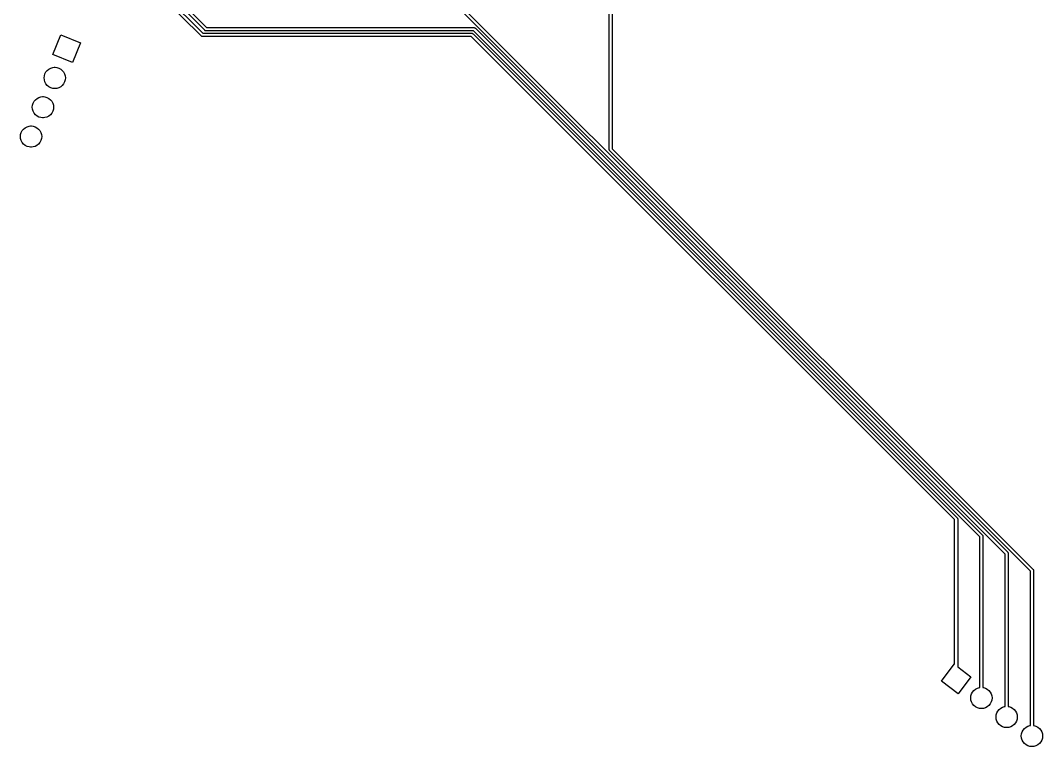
# Model space of a CAD drawing. Extents: x 0.3 to 11, y -13.3 to 4.6.
# Drawn here: x 1.125 to 4.357, y -13.272 to -10.975 of the extents above; entities that cross this region are included whole.
import ezdxf

# ---------------------------------------------------------------- set-up
doc = ezdxf.new("R2010")
doc.units = 0
doc.header["$MEASUREMENT"] = 0
doc.layers.add('BLACK', color=7, linetype='CONTINUOUS')

msp = doc.modelspace()

# ---------------------------------------------------------------- linework, layer by layer
at = {"layer": 'BLACK', "linetype": 'CONTINUOUS'}
for p, q in [((1.69629, -11.0238), (1.27273, -10.6003)), ((1.27851, -10.5919), (1.70207, -11.0155)), ((4.23859, -12.6632), (2.27147, -10.6961)), ((2.27618, -10.6867), (4.24695, -12.6574)), ((1.70755, -11.006), (1.44664, -10.745)), ((1.455, -10.7393), (1.71333, -10.9976)), ((2.98634, -11.3824), (2.98634, -10.8198)), ((2.99634, -10.818), (2.99634, -11.3806)), ((1.22741, -11.0824), (1.25248, -11.0203)), ((1.25248, -11.0203), (1.31454, -11.0454)), ((1.70207, -11.0155), (2.55212, -11.0155)), ((1.70771, -11.0062), (1.70755, -11.006)), ((1.70847, -11.0068), (1.70771, -11.0062)), ((1.70934, -11.0072), (1.70847, -11.0068)), ((1.71028, -11.0075), (1.70934, -11.0072)), ((1.71126, -11.0076), (1.71028, -11.0075)), ((1.7115, -11.0076), (1.71126, -11.0076)), ((2.55769, -11.0076), (1.7115, -11.0076)), ((1.71333, -10.9976), (2.55952, -10.9976)), ((2.55212, -11.0155), (2.55236, -11.0154)), ((2.55236, -11.0154), (2.55261, -11.0155)), ((2.55261, -11.0155), (2.55334, -11.0155)), ((2.55334, -11.0155), (2.55428, -11.0158)), ((2.55428, -11.0158), (2.55515, -11.0163)), ((2.55515, -11.0163), (2.55591, -11.0169)), ((2.55591, -11.0169), (2.55607, -11.0171)), ((2.55607, -11.0171), (4.08722, -12.5483)), ((4.15872, -12.6086), (2.55769, -11.0076)), ((2.55952, -10.9976), (2.55977, -10.9976)), ((2.55977, -10.9976), (2.56001, -10.9976)), ((2.56001, -10.9976), (2.56075, -10.9977)), ((2.56075, -10.9977), (2.56169, -10.998)), ((2.56169, -10.998), (2.56256, -10.9984)), ((2.56256, -10.9984), (2.56332, -10.999)), ((2.56332, -10.999), (2.56348, -10.9992)), ((2.56348, -10.9992), (4.16708, -12.6028)), ((1.31454, -11.0454), (1.28946, -11.1075)), ((1.69645, -11.024), (1.69629, -11.0238)), ((1.69721, -11.0246), (1.69645, -11.024)), ((1.69808, -11.0251), (1.69721, -11.0246)), ((1.69902, -11.0254), (1.69808, -11.0251)), ((1.69975, -11.0255), (1.69902, -11.0254)), ((1.7, -11.0255), (1.69975, -11.0255)), ((1.69975, -11.0255), (1.69975, -11.0255)), ((1.70025, -11.0255), (1.7, -11.0255)), ((2.55029, -11.0255), (1.70025, -11.0255)), ((4.07886, -12.554), (2.55029, -11.0255)), ((1.28946, -11.1075), (1.22741, -11.0824)), ((1.19988, -11.1566), (1.20053, -11.1501)), ((1.20053, -11.1501), (1.20244, -11.1437)), ((1.20244, -11.1437), (1.20555, -11.1379)), ((1.20555, -11.1379), (1.20973, -11.1328)), ((1.20973, -11.1328), (1.21483, -11.1287)), ((1.21483, -11.1287), (1.22064, -11.1255)), ((1.22064, -11.1255), (1.22695, -11.1236)), ((1.22695, -11.1236), (1.23187, -11.1231)), ((1.23187, -11.1231), (1.23515, -11.1231)), ((1.23515, -11.1231), (1.24007, -11.1236)), ((1.24007, -11.1236), (1.24638, -11.1255)), ((1.24638, -11.1255), (1.25219, -11.1287)), ((1.25219, -11.1287), (1.25729, -11.1328)), ((1.25729, -11.1328), (1.26147, -11.1379)), ((1.26147, -11.1379), (1.26458, -11.1437)), ((1.26458, -11.1437), (1.26649, -11.1501)), ((1.26649, -11.1501), (1.26714, -11.1566)), ((1.20053, -11.1632), (1.19988, -11.1566)), ((1.20244, -11.1695), (1.20053, -11.1632)), ((1.20555, -11.1753), (1.20244, -11.1695)), ((1.20973, -11.1804), (1.20555, -11.1753)), ((1.21483, -11.1846), (1.20973, -11.1804)), ((1.25729, -11.1804), (1.25219, -11.1846)), ((1.26147, -11.1753), (1.25729, -11.1804)), ((1.26458, -11.1695), (1.26147, -11.1753)), ((1.26649, -11.1632), (1.26458, -11.1695)), ((1.26714, -11.1566), (1.26649, -11.1632)), ((1.22064, -11.1877), (1.21483, -11.1846)), ((1.22695, -11.1896), (1.22064, -11.1877)), ((1.23187, -11.1901), (1.22695, -11.1896)), ((1.23515, -11.1901), (1.23187, -11.1901)), ((1.24007, -11.1896), (1.23515, -11.1901)), ((1.24638, -11.1877), (1.24007, -11.1896)), ((1.25219, -11.1846), (1.24638, -11.1877)), ((1.16242, -11.2493), (1.16307, -11.2428)), ((1.16307, -11.2428), (1.16498, -11.2365)), ((1.16498, -11.2365), (1.16809, -11.2306)), ((1.16809, -11.2306), (1.17227, -11.2256)), ((1.17227, -11.2256), (1.17737, -11.2214)), ((1.17737, -11.2214), (1.18318, -11.2183)), ((1.18318, -11.2183), (1.18949, -11.2164)), ((1.18949, -11.2164), (1.19441, -11.2159)), ((1.19441, -11.2159), (1.19769, -11.2159)), ((1.19769, -11.2159), (1.20261, -11.2164)), ((1.20261, -11.2164), (1.20892, -11.2183)), ((1.20892, -11.2183), (1.21473, -11.2214)), ((1.21473, -11.2214), (1.21983, -11.2256)), ((1.21983, -11.2256), (1.22401, -11.2306)), ((1.22401, -11.2306), (1.22712, -11.2365)), ((1.22712, -11.2365), (1.22903, -11.2428)), ((1.22903, -11.2428), (1.22968, -11.2493)), ((1.16307, -11.2559), (1.16242, -11.2493)), ((1.16498, -11.2622), (1.16307, -11.2559)), ((1.16809, -11.268), (1.16498, -11.2622)), ((1.17227, -11.2731), (1.16809, -11.268)), ((1.17737, -11.2773), (1.17227, -11.2731)), ((1.18318, -11.2804), (1.17737, -11.2773)), ((1.21473, -11.2773), (1.20892, -11.2804)), ((1.21983, -11.2731), (1.21473, -11.2773)), ((1.22401, -11.268), (1.21983, -11.2731)), ((1.22712, -11.2622), (1.22401, -11.268)), ((1.22903, -11.2559), (1.22712, -11.2622)), ((1.22968, -11.2493), (1.22903, -11.2559)), ((1.13991, -11.3141), (1.14572, -11.311)), ((1.14572, -11.311), (1.15203, -11.3091)), ((1.15203, -11.3091), (1.15695, -11.3086)), ((1.15695, -11.3086), (1.16023, -11.3086)), ((1.16023, -11.3086), (1.16515, -11.3091)), ((1.16515, -11.3091), (1.17146, -11.311)), ((1.17146, -11.311), (1.17727, -11.3141)), ((1.18949, -11.2823), (1.18318, -11.2804)), ((1.19441, -11.2828), (1.18949, -11.2823)), ((1.19769, -11.2828), (1.19441, -11.2828)), ((1.20261, -11.2823), (1.19769, -11.2828)), ((1.20892, -11.2804), (1.20261, -11.2823)), ((1.12496, -11.342), (1.12561, -11.3355)), ((1.12561, -11.3486), (1.12496, -11.342)), ((1.12561, -11.3355), (1.12752, -11.3292)), ((1.12752, -11.3292), (1.13063, -11.3234)), ((1.13063, -11.3234), (1.13481, -11.3183)), ((1.13481, -11.3183), (1.13991, -11.3141)), ((1.17727, -11.3141), (1.18237, -11.3183)), ((1.18237, -11.3183), (1.18655, -11.3234)), ((1.18655, -11.3234), (1.18966, -11.3292)), ((1.18966, -11.3292), (1.19157, -11.3355)), ((1.19157, -11.3355), (1.19222, -11.342)), ((1.19222, -11.342), (1.19157, -11.3486)), ((1.12752, -11.3549), (1.12561, -11.3486)), ((1.13063, -11.3607), (1.12752, -11.3549)), ((1.13481, -11.3658), (1.13063, -11.3607)), ((1.13991, -11.37), (1.13481, -11.3658)), ((1.14572, -11.3731), (1.13991, -11.37)), ((1.15203, -11.375), (1.14572, -11.3731)), ((1.15695, -11.3755), (1.15203, -11.375)), ((1.16023, -11.3755), (1.15695, -11.3755)), ((1.16515, -11.375), (1.16023, -11.3755)), ((1.17146, -11.3731), (1.16515, -11.375)), ((1.17727, -11.37), (1.17146, -11.3731)), ((1.18237, -11.3658), (1.17727, -11.37)), ((1.18655, -11.3607), (1.18237, -11.3658)), ((1.18966, -11.3549), (1.18655, -11.3607)), ((1.19157, -11.3486), (1.18966, -11.3549)), ((2.98631, -11.3827), (2.98634, -11.3824)), ((2.98634, -11.3829), (2.98631, -11.3827)), ((2.98641, -11.3837), (2.98634, -11.3829)), ((2.9867, -11.3846), (2.98641, -11.3837)), ((2.98716, -11.3855), (2.9867, -11.3846)), ((2.98779, -11.3862), (2.98716, -11.3855)), ((2.98798, -11.3864), (2.98779, -11.3862)), ((4.31845, -12.7169), (2.98798, -11.3864)), ((2.99634, -11.3806), (4.32681, -12.7111)), ((4.07886, -13.0122), (4.07886, -12.554)), ((4.08722, -12.5483), (4.08741, -12.5484)), ((4.08741, -12.5484), (4.08804, -12.5492)), ((4.08804, -12.5492), (4.0885, -12.55)), ((4.0885, -12.55), (4.08879, -12.551)), ((4.08879, -12.551), (4.08888, -12.552)), ((4.08888, -12.552), (4.08886, -12.5522)), ((4.08886, -12.5522), (4.08886, -13.0197)), ((4.16708, -12.6028), (4.16727, -12.603)), ((4.16727, -12.603), (4.1679, -12.6038)), ((4.1679, -12.6038), (4.16836, -12.6046)), ((4.16836, -12.6046), (4.16865, -12.6056)), ((4.15872, -13.0849), (4.15872, -12.6086)), ((4.16865, -12.6056), (4.16875, -12.6066)), ((4.16875, -12.6066), (4.16872, -12.6068)), ((4.16872, -12.6068), (4.16872, -13.0849)), ((4.23859, -13.1451), (4.23859, -12.6632)), ((4.24695, -12.6574), (4.24714, -12.6576)), ((4.24714, -12.6576), (4.24776, -12.6583)), ((4.24776, -12.6583), (4.24823, -12.6592)), ((4.24823, -12.6592), (4.24851, -12.6602)), ((4.24851, -12.6602), (4.24861, -12.6611)), ((4.24861, -12.6611), (4.24859, -12.6614)), ((4.24859, -12.6614), (4.24859, -13.1451)), ((4.31845, -13.2053), (4.31845, -12.7169)), ((4.32681, -12.7111), (4.327, -12.7112)), ((4.327, -12.7112), (4.32763, -12.712)), ((4.32763, -12.712), (4.32809, -12.7129)), ((4.32809, -12.7129), (4.32838, -12.7138)), ((4.32838, -12.7138), (4.32847, -12.7148)), ((4.32847, -12.7148), (4.32845, -12.715)), ((4.32845, -12.715), (4.32845, -13.2053)), ((4.03699, -13.0645), (4.07727, -13.011)), ((4.07727, -13.011), (4.07886, -13.0122)), ((4.08886, -13.0197), (4.13072, -13.0513)), ((4.13072, -13.0513), (4.09044, -13.1047)), ((4.09044, -13.1047), (4.03699, -13.0645)), ((4.14504, -13.0901), (4.15085, -13.087)), ((4.15085, -13.087), (4.15716, -13.0851)), ((4.15716, -13.0851), (4.15872, -13.0849)), ((4.16872, -13.0849), (4.17028, -13.0851)), ((4.17028, -13.0851), (4.17659, -13.087)), ((4.17659, -13.087), (4.1824, -13.0901)), ((4.1301, -13.1181), (4.13074, -13.1115)), ((4.13074, -13.1246), (4.1301, -13.1181)), ((4.13074, -13.1115), (4.13265, -13.1052)), ((4.13265, -13.1052), (4.13576, -13.0994)), ((4.13576, -13.0994), (4.13994, -13.0943)), ((4.13994, -13.0943), (4.14504, -13.0901)), ((4.1824, -13.0901), (4.1875, -13.0943)), ((4.1875, -13.0943), (4.19168, -13.0994)), ((4.19168, -13.0994), (4.19479, -13.1052)), ((4.19479, -13.1052), (4.1967, -13.1115)), ((4.1967, -13.1115), (4.19735, -13.1181)), ((4.19735, -13.1181), (4.1967, -13.1246)), ((4.13265, -13.1309), (4.13074, -13.1246)), ((4.13576, -13.1367), (4.13265, -13.1309)), ((4.13994, -13.1418), (4.13576, -13.1367)), ((4.14504, -13.146), (4.13994, -13.1418)), ((4.15085, -13.1491), (4.14504, -13.146)), ((4.15716, -13.151), (4.15085, -13.1491)), ((4.16208, -13.1515), (4.15716, -13.151)), ((4.16537, -13.1515), (4.16208, -13.1515)), ((4.17028, -13.151), (4.16537, -13.1515)), ((4.17659, -13.1491), (4.17028, -13.151)), ((4.1824, -13.146), (4.17659, -13.1491)), ((4.1875, -13.1418), (4.1824, -13.146)), ((4.19168, -13.1367), (4.1875, -13.1418)), ((4.19479, -13.1309), (4.19168, -13.1367)), ((4.1967, -13.1246), (4.19479, -13.1309)), ((4.21563, -13.1596), (4.21981, -13.1545)), ((4.21981, -13.1545), (4.2249, -13.1503)), ((4.2249, -13.1503), (4.23072, -13.1472)), ((4.23072, -13.1472), (4.23703, -13.1453)), ((4.23703, -13.1453), (4.23859, -13.1451)), ((4.24859, -13.1451), (4.25015, -13.1453)), ((4.25015, -13.1453), (4.25645, -13.1472)), ((4.25645, -13.1472), (4.26227, -13.1503)), ((4.26227, -13.1503), (4.26736, -13.1545)), ((4.26736, -13.1545), (4.27154, -13.1596)), ((4.20996, -13.1782), (4.21061, -13.1717)), ((4.21061, -13.1848), (4.20996, -13.1782)), ((4.21061, -13.1717), (4.21252, -13.1654)), ((4.21252, -13.1911), (4.21061, -13.1848)), ((4.21252, -13.1654), (4.21563, -13.1596)), ((4.27154, -13.1596), (4.27465, -13.1654)), ((4.27465, -13.1654), (4.27657, -13.1717)), ((4.27657, -13.1848), (4.27465, -13.1911)), ((4.27657, -13.1717), (4.27721, -13.1782)), ((4.27721, -13.1782), (4.27657, -13.1848)), ((4.21563, -13.1969), (4.21252, -13.1911)), ((4.21981, -13.202), (4.21563, -13.1969)), ((4.2249, -13.2062), (4.21981, -13.202)), ((4.23072, -13.2093), (4.2249, -13.2062)), ((4.23703, -13.2112), (4.23072, -13.2093)), ((4.24194, -13.2117), (4.23703, -13.2112)), ((4.24523, -13.2117), (4.24194, -13.2117)), ((4.25015, -13.2112), (4.24523, -13.2117)), ((4.25645, -13.2093), (4.25015, -13.2112)), ((4.26227, -13.2062), (4.25645, -13.2093)), ((4.26736, -13.202), (4.26227, -13.2062)), ((4.27154, -13.1969), (4.26736, -13.202)), ((4.27465, -13.1911), (4.27154, -13.1969)), ((4.29549, -13.2197), (4.29967, -13.2146)), ((4.29967, -13.2146), (4.30477, -13.2105)), ((4.30477, -13.2105), (4.31058, -13.2074)), ((4.31058, -13.2074), (4.31689, -13.2054)), ((4.31689, -13.2054), (4.31845, -13.2053)), ((4.32845, -13.2053), (4.33001, -13.2054)), ((4.33001, -13.2054), (4.33632, -13.2074)), ((4.33632, -13.2074), (4.34213, -13.2105)), ((4.34213, -13.2105), (4.34723, -13.2146)), ((4.34723, -13.2146), (4.35141, -13.2197)), ((4.28982, -13.2384), (4.29047, -13.2319)), ((4.29047, -13.245), (4.28982, -13.2384)), ((4.29047, -13.2319), (4.29238, -13.2256)), ((4.29238, -13.2513), (4.29047, -13.245)), ((4.29238, -13.2256), (4.29549, -13.2197)), ((4.29549, -13.2571), (4.29238, -13.2513)), ((4.35141, -13.2197), (4.35452, -13.2256)), ((4.35452, -13.2513), (4.35141, -13.2571)), ((4.35452, -13.2256), (4.35643, -13.2319)), ((4.35643, -13.245), (4.35452, -13.2513)), ((4.35643, -13.2319), (4.35708, -13.2384)), ((4.35708, -13.2384), (4.35643, -13.245)), ((4.29967, -13.2622), (4.29549, -13.2571)), ((4.30477, -13.2664), (4.29967, -13.2622)), ((4.31058, -13.2695), (4.30477, -13.2664)), ((4.31689, -13.2714), (4.31058, -13.2695)), ((4.32181, -13.2719), (4.31689, -13.2714)), ((4.32509, -13.2719), (4.32181, -13.2719)), ((4.33001, -13.2714), (4.32509, -13.2719)), ((4.33632, -13.2695), (4.33001, -13.2714)), ((4.34213, -13.2664), (4.33632, -13.2695)), ((4.34723, -13.2622), (4.34213, -13.2664)), ((4.35141, -13.2571), (4.34723, -13.2622))]:
    msp.add_line(p, q, dxfattribs=at)

doc.saveas('drawing.dxf')
